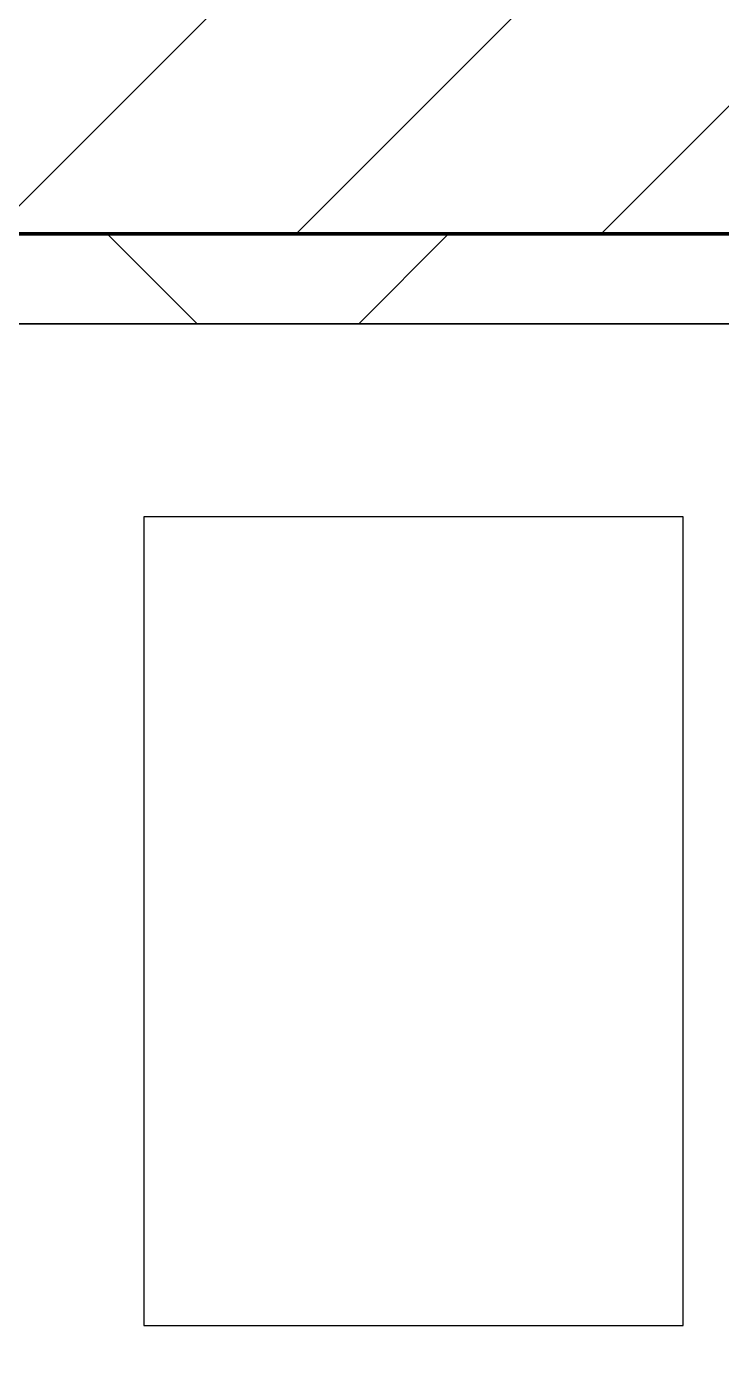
# Model space of a CAD drawing. Header units: millimetres. Extents: x -795739 to -715748, y -34378 to 22353.
# Drawn here: x -780998 to -780611, y 7325 to 8059 of the extents above; entities that cross this region are included whole.
import ezdxf
from ezdxf.xclip import XClip

# ---------------------------------------------------------------- set-up
doc = ezdxf.new("R2010")
doc.units = ezdxf.units.MM
doc.header["$XCLIPFRAME"] = 0
doc.layers.add('000 - WIPEOUT', color=250, linetype='Continuous')
doc.layers.add('A11_ALU.SOLID SHEET', color=2, linetype='Continuous')
for name, color, linetype, lineweight in [('A-GLAZ-CURT', 2, 'Continuous', 9), ('A-WALL', 5, 'Continuous', 35), ('A-WALL-FNSH', 2, 'Continuous', 35), ('A-WALL-PATT', 1, 'Continuous', 9)]:
    doc.layers.add(name, color=color, linetype=linetype, lineweight=lineweight)

# ---------------------------------------------------------------- blocks, each defined once
blk = doc.blocks.new('PPLS-PP19_Custom Tile Pattern - Custom Tile Pattern-V71-4282-01 ENLARGED LOWER PLATFORM LEVEL - REFLECTED CEILING PLAN - SHEET 3')
at = {"layer": 'A-GLAZ-CURT'}
for p, q in [((-300, 0), (300, 0)), ((300, 0), (-300, 0)), ((195.99, 0), (213.31, 0)), ((213.31, 0), (195.99, 0)), ((230.06, 0), (300, 0)), ((-300, -50), (300, -50)), ((300, -50), (-300, -50))]:
    blk.add_line(p, q, dxfattribs=at)
for points, knots in [([(-150.34, 0), (-150.07, 0), (-147.75, 0), (-142.6, 0), (-127.26, 0), (-107.3, 0), (-90.42, 0), (-75.26, 0), (-68.41, 0), (-65.12, 0), (-63.63, 0)], [-4948.728362, -4948.728362, -4948.728362, -4948.728362, -4883.323924, -4440.880425, -4054.690705, -3793.097032, -3402.597032, -3144.956779, -3050.982048, -2969.237017, -2969.237017, -2969.237017, -2969.237017]), ([(-26.75, 0), (-27.82, 0), (-36.18, 0), (-53.55, 0), (-78.2, 0), (-110.94, 0), (-130.52, 0), (-147.74, 0), (-149.07, 0)], [-8718.362214, -8718.362214, -8718.362214, -8718.362214, -8532.293389, -8073.216054, -7508.296369, -7004.680444, -6449.282163, -6277.220794, -6277.220794, -6277.220794, -6277.220794]), ([(-126.5, 0), (-122.44, 0), (-108.71, 0), (-86.68, 0), (-63.44, 0), (-54.4, 0), (-48.53, 0), (-30.79, 0), (-18.03, 0), (8.61, 0), (15.02, 0), (22.17, 0), (25.72, 0), (27.1, 0)], [-5231.017328, -5231.017328, -5231.017328, -5231.017328, -4994.692869, -4542.524482, -4008.285538, -3689.699207, -3546.54457, -3315.260113, -2864.387349, -2439.246196, -2084.094819, -1956.422387, -1877.407499, -1877.407499, -1877.407499, -1877.407499]), ([(-40.95, 0), (-41.34, 0), (-45.18, 0), (-46.13, 0), (-60.59, 0), (-81.23, 0), (-99.51, 0), (-114.02, 0), (-117.28, 0), (-118.78, 0)], [-1701.48319, -1701.48319, -1701.48319, -1701.48319, -1672.078046, -1405.135169, -1060.00838, -740.068933, -229.489605, -116.330425, 0, 0, 0, 0]), ([(-115.82, 0), (-114.96, 0), (-110.41, 0), (-96.78, 0), (-72.73, 0), (-54.44, 0), (-41.72, 0)], [-5724.064692, -5724.064692, -5724.064692, -5724.064692, -5430.283136, -5103.229623, -4799.173296, -4140.812756, -4140.812756, -4140.812756, -4140.812756]), ([(9.32, 0), (9.08, 0), (7.65, 0), (2.57, 0), (-12.23, 0), (-25.64, 0), (-40, 0), (-56.24, 0), (-75.59, 0), (-94, 0), (-112.01, 0), (-114.94, 0), (-115.63, 0)], [-2922.926651, -2922.926651, -2922.926651, -2922.926651, -2882.788014, -2720.818881, -2518.50168, -2125.455881, -1792.521578, -1466.981642, -1208.454564, -789.402658, -501.969187, -243.577221, -243.577221, -243.577221, -243.577221]), ([(-108.62, 0), (-103.25, 0), (-89.71, 0), (-74.02, 0), (-62.74, 0), (-60.36, 0), (-59.97, 0)], [-6619.368909, -6619.368909, -6619.368909, -6619.368909, -6236.997189, -5713.340575, -5140.470607, -5006.787413, -5006.787413, -5006.787413, -5006.787413]), ([(-40.75, 0), (-41.74, 0), (-45.2, 0), (-58.97, 0), (-84.64, 0), (-101.13, 0), (-107.9, 0)], [-3758.618066, -3758.618066, -3758.618066, -3758.618066, -3538.256648, -2842.901703, -2193.204658, -1478.24832, -1478.24832, -1478.24832, -1478.24832]), ([(-107.63, 0), (-105.52, 0), (-97.78, 0), (-85.29, 0), (-71.67, 0), (-65.93, 0), (-65.07, 0)], [-3012.454225, -3012.454225, -3012.454225, -3012.454225, -2902.289527, -2605.247022, -2322.099534, -2241.8264, -2241.8264, -2241.8264, -2241.8264]), ([(-63.96, 0), (-64.13, 0), (-72.5, 0), (-80.63, 0), (-86.16, 0)], [-2171.769325, -2171.769325, -2171.769325, -2171.769325, -2007.031671, -1681.3698, -1681.3698, -1681.3698, -1681.3698]), ([(-41.05, 0), (-42.04, 0), (-47.76, 0), (-56.37, 0), (-71.66, 0), (-77.83, 0), (-82.66, 0), (-83.28, 0), (-83.28, 0)], [-2466.257699, -2466.257699, -2466.257699, -2466.257699, -2413.671296, -2161.752162, -2006.592567, -1646.621388, -1424.436217, -1393.971743, -1393.971743, -1393.971743, -1393.971743]), ([(-83.28, 0), (-83.28, 0), (-82.91, 0), (-76.14, 0), (-62.97, 0), (-50.52, 0), (-42.8, 0), (-40.68, 0)], [-1393.4169, -1393.4169, -1393.4169, -1393.4169, -1353.722004, -1274.333717, -1073.56893, -651.549973, -453.326277, -453.326277, -453.326277, -453.326277]), ([(-66.39, 0), (-66.39, 0), (-63.63, 0), (-56.04, 0), (-45.96, 0), (-41.55, 0)], [-2493.31794, -2493.31794, -2493.31794, -2493.31794, -2315.303971, -1809.437387, -1332.38626, -1332.38626, -1332.38626, -1332.38626]), ([(31.18, 0), (25.97, 0), (11.99, 0), (-16.92, 0), (-47.42, 0), (-65.77, 0), (-66.37, 0), (-66.38, 0)], [-4496.803627, -4496.803627, -4496.803627, -4496.803627, -4222.080604, -3745.412743, -2981.410125, -2542.574734, -2498.224237, -2498.224237, -2498.224237, -2498.224237]), ([(-63.63, 0), (-61.49, 0), (-57.39, 0), (-54.49, 0), (-45.2, 0), (-40.95, 0), (-40.55, 0), (-40.48, 0)], [-2969.237017, -2969.237017, -2969.237017, -2969.237017, -2851.217951, -2734.127174, -2474.780881, -2410.990208, -2364.498154, -2364.498154, -2364.498154, -2364.498154]), ([(-58.83, 0), (-58.37, 0), (-57.29, 0), (-54.23, 0), (-46.33, 0), (-42.62, 0), (-41.76, 0)], [-4859.52896, -4859.52896, -4859.52896, -4859.52896, -4680.891996, -4469.85053, -4321.566175, -4270.495146, -4270.495146, -4270.495146, -4270.495146]), ([(-51.83, 0), (-51.83, 0), (-51.78, 0), (-47.4, 0), (-46.3, 0), (-42.86, 0), (-41.45, 0)], [-632.814994, -632.814994, -632.814994, -632.814994, -627.965721, -508.377888, -260.442412, -128.982176, -128.982176, -128.982176, -128.982176]), ([(-41, 0), (-42.49, 0), (-47.13, 0), (-51.43, 0), (-51.79, 0)], [-902.875233, -902.875233, -902.875233, -902.875233, -819.71621, -644.910881, -644.910881, -644.910881, -644.910881]), ([(-40.74, 0), (-39.61, 0), (-29.26, 0), (-12.78, 0), (4.23, 0), (9.64, 0), (10.14, 0), (10.18, 0)], [-4123.9401, -4123.9401, -4123.9401, -4123.9401, -4065.652676, -3589.737505, -3285.047089, -3066.359526, -3044.715262, -3044.715262, -3044.715262, -3044.715262]), ([(76.63, 0), (74.8, 0), (67.65, 0), (53.52, 0), (37, 0), (24.07, 0), (12.82, 0), (-2.9, 0), (-20.62, 0), (-31.46, 0), (-38.36, 0), (-40.73, 0)], [-3095.572228, -3095.572228, -3095.572228, -3095.572228, -2950.589685, -2634.532728, -2313.748533, -2106.613311, -1925.670641, -1617.263037, -1290.787923, -1039.307308, -907.748784, -907.748784, -907.748784, -907.748784]), ([(-40.7, 0), (-37.62, 0), (-32.37, 0), (-29.82, 0), (-29.19, 0)], [-1301.605613, -1301.605613, -1301.605613, -1301.605613, -963.711516, -666.19313, -666.19313, -666.19313, -666.19313]), ([(-36.62, 0), (-36.62, 0), (-38.67, 0), (-40.11, 0), (-40.49, 0)], [-4069.478503, -4069.478503, -4069.478503, -4069.478503, -3858.647035, -3777.745706, -3777.745706, -3777.745706, -3777.745706]), ([(-40.17, 0), (-39.07, 0), (-37.56, 0), (-36.92, 0), (-36.77, 0)], [-4236.922732, -4236.922732, -4236.922732, -4236.922732, -4161.040818, -4106.245333, -4106.245333, -4106.245333, -4106.245333]), ([(-39.92, 0), (-38.57, 0), (-35.49, 0), (-33.57, 0), (-29.94, 0), (-28.57, 0)], [-428.914382, -428.914382, -428.914382, -428.914382, -296.515819, -83.513472, 0, 0, 0, 0]), ([(-36.33, 0), (-36.43, 0), (-37, 0), (-38.61, 0), (-39.69, 0)], [-1855.773136, -1855.773136, -1855.773136, -1855.773136, -1810.870157, -1732.054927, -1732.054927, -1732.054927, -1732.054927]), ([(-36.78, 0), (-32.43, 0), (-19.22, 0), (8.83, 0), (43.36, 0), (70.92, 0), (82.12, 0), (83.66, 0)], [-6191.144455, -6191.144455, -6191.144455, -6191.144455, -5862.463379, -5340.621928, -4573.028122, -4094.177415, -3869.465285, -3869.465285, -3869.465285, -3869.465285]), ([(-36.29, 0), (-36.29, 0), (-34.66, 0), (-28.88, 0), (-26.95, 0), (-26.54, 0)], [-9150.272121, -9150.272121, -9150.272121, -9150.272121, -9057.163041, -8919.836787, -8834.607043, -8834.607043, -8834.607043, -8834.607043]), ([(30.82, 0), (29.27, 0), (20.14, 0), (3.54, 0), (-16.58, 0), (-34.76, 0), (-36.04, 0)], [-10462.034656, -10462.034656, -10462.034656, -10462.034656, -10363.088938, -9884.23066, -9424.652049, -9182.880979, -9182.880979, -9182.880979, -9182.880979]), ([(-33.34, 0), (-33.34, 0), (-32.93, 0), (-31.16, 0), (-30.52, 0)], [-2415.024266, -2415.024266, -2415.024266, -2415.024266, -2357.633367, -2323.618664, -2323.618664, -2323.618664, -2323.618664]), ([(26.01, 0), (25.86, 0), (18.28, 0), (2.64, 0), (-17.84, 0), (-30.57, 0), (-31.82, 0), (-32, 0)], [-3775.88033, -3775.88033, -3775.88033, -3775.88033, -3766.694881, -3333.063701, -2994.501669, -2698.150104, -2614.070998, -2614.070998, -2614.070998, -2614.070998]), ([(-30.76, 0), (-30.73, 0), (-29.99, 0), (-23.47, 0), (-15.75, 0), (-15.19, 0)], [-54176.191683, -54176.191683, -54176.191683, -54176.191683, -54157.274271, -53749.15266, -53717.791567, -53717.791567, -53717.791567, -53717.791567]), ([(-30.52, 0), (-27.11, 0), (-17.83, 0), (4.88, 0), (18.66, 0), (26.74, 0)], [-2323.618664, -2323.618664, -2323.618664, -2323.618664, -2142.497158, -1716.209403, -1258.626777, -1258.626777, -1258.626777, -1258.626777]), ([(-13, 0), (-14.35, 0), (-17.68, 0), (-25.97, 0), (-29.52, 0), (-30.21, 0)], [-55207.591944, -55207.591944, -55207.591944, -55207.591944, -54789.006179, -54461.685999, -54290.791712, -54290.791712, -54290.791712, -54290.791712]), ([(8.33, 0), (8.19, 0), (7.18, 0), (0.32, 0), (-13.89, 0), (-24.92, 0), (-29.03, 0)], [-3574.286521, -3574.286521, -3574.286521, -3574.286521, -3526.962355, -3285.499107, -2903.012179, -2680.714891, -2680.714891, -2680.714891, -2680.714891]), ([(-28.98, 0), (-28.66, 0), (-27.39, 0), (-24.45, 0), (-22.56, 0)], [-166.548282, -166.548282, -166.548282, -166.548282, -102.06493, 0, 0, 0, 0]), ([(-28.57, 0), (-26.93, 0), (-20.29, 0), (-11.45, 0), (2.08, 0), (13.15, 0), (21.24, 0), (24.62, 0), (24.72, 0), (24.72, 0)], [-5361.429781, -5361.429781, -5361.429781, -5361.429781, -5261.36855, -5050.479954, -4785.90057, -4596.498881, -4445.288762, -4384.376941, -4376.041937, -4376.041937, -4376.041937, -4376.041937]), ([(-22.56, 0), (-20.27, 0), (-17.03, 0), (-11.36, 0), (-7.66, 0), (-6.6, 0), (-6.44, 0)], [-56468.192263, -56468.192263, -56468.192263, -56468.192263, -56344.022017, -56303.229861, -56166.290093, -56124.392176, -56124.392176, -56124.392176, -56124.392176]), ([(-15.19, 0), (-13.07, 0), (7.48, 0), (42.82, 0), (88.72, 0), (120.63, 0), (138.28, 0), (138.53, 0)], [-461.142613, -461.142613, -461.142613, -461.142613, -429.606584, -390.253598, -346.313304, -291.370682, -290.5735, -290.5735, -290.5735, -290.5735]), ([(-6.54, 0), (-6.73, 0), (-7.2, 0), (-7.6, 0), (-7.79, 0)], [-56009.792147, -56009.792147, -56009.792147, -56009.792147, -55949.290093, -55895.192118, -55895.192118, -55895.192118, -55895.192118]), ([(-2.63, 0), (-2.47, 0), (-1.22, 0), (4.92, 0), (15.97, 0), (22.54, 0), (24.49, 0)], [-226.825321, -226.825321, -226.825321, -226.825321, -220.269177, -206.416616, -198.214427, -187.717507, -187.717507, -187.717507, -187.717507]), ([(26.99, 0), (23.84, 0), (10.74, 0), (3.08, 0), (-1.67, 0), (-2.25, 0)], [-297.219386, -297.219386, -297.219386, -297.219386, -285.83788, -246.234814, -234.646884, -234.646884, -234.646884, -234.646884]), ([(24.69, 0), (24.54, 0), (20.99, 0), (15.48, 0), (10.8, 0), (9.63, 0)], [-4368.572414, -4368.572414, -4368.572414, -4368.572414, -4306.476363, -4080.000647, -3772.857994, -3772.857994, -3772.857994, -3772.857994]), ([(18.16, 0), (19.15, 0), (24.25, 0), (25.66, 0), (26.12, 0)], [-5700.113719, -5700.113719, -5700.113719, -5700.113719, -5554.232259, -5302.431367, -5302.431367, -5302.431367, -5302.431367]), ([(26.94, 0), (24.66, 0), (20.4, 0), (18.85, 0), (18.16, 0)], [-6089.998379, -6089.998379, -6089.998379, -6089.998379, -5972.647715, -5832.674503, -5832.674503, -5832.674503, -5832.674503]), ([(94.98, 0), (90.53, 0), (85.41, 0), (74.4, 0), (62.26, 0), (51.85, 0), (43.81, 0), (32.52, 0), (27.95, 0), (27.12, 0)], [-7518.704469, -7518.704469, -7518.704469, -7518.704469, -7135.649961, -6924.452779, -6738.82075, -6548.303034, -6314.283804, -6135.05769, -6093.082053, -6093.082053, -6093.082053, -6093.082053]), ([(95.02, 0), (82.84, 0), (62.69, 0), (39.65, 0), (29.95, 0), (27.13, 0)], [-367.172522, -367.172522, -367.172522, -367.172522, -330.153101, -307.516438, -297.386716, -297.386716, -297.386716, -297.386716]), ([(27.13, 0), (27.92, 0), (30.83, 0), (37.44, 0), (45.92, 0), (57.76, 0), (64.47, 0), (72.74, 0), (75.22, 0), (76.03, 0), (76.21, 0)], [-1251.339935, -1251.339935, -1251.339935, -1251.339935, -1206.526904, -1089.329421, -901.315459, -753.071572, -495.328968, -421.953223, -334.951786, -290.452333, -290.452333, -290.452333, -290.452333]), ([(70.61, 0), (66.16, 0), (55.8, 0), (40.2, 0), (32.2, 0), (27.16, 0)], [-4647.237329, -4647.237329, -4647.237329, -4647.237329, -4326.416877, -4098.545751, -3798.602496, -3798.602496, -3798.602496, -3798.602496]), ([(27.44, 0), (27.9, 0), (29.54, 0), (38.07, 0), (53.39, 0), (71.67, 0), (84.83, 0), (86.01, 0), (92.51, 0), (94.33, 0)], [-5037.309798, -5037.309798, -5037.309798, -5037.309798, -4887.603822, -4705.298446, -4353.683244, -3960.84581, -3759.045785, -3336.541051, -2783.776468, -2783.776468, -2783.776468, -2783.776468]), ([(27.59, 0), (28.45, 0), (32.39, 0), (39.04, 0), (51.19, 0), (58.74, 0), (61.34, 0), (61.45, 0)], [-1868.220474, -1868.220474, -1868.220474, -1868.220474, -1818.904206, -1645.594513, -1443.202566, -1228.752106, -1120.932285, -1120.932285, -1120.932285, -1120.932285]), ([(27.89, 0), (29.09, 0), (33.4, 0), (48.37, 0), (69.27, 0), (85.84, 0), (94.26, 0)], [-147.777612, -147.777612, -147.777612, -147.777612, -135.792042, -118.513713, -97.899267, -71.891811, -71.891811, -71.891811, -71.891811]), ([(53.18, 0), (53.06, 0), (52.22, 0), (44.99, 0), (36.46, 0), (30.82, 0)], [-622.740158, -622.740158, -622.740158, -622.740158, -566.066452, -360.610861, 0, 0, 0, 0]), ([(136.44, 0), (121.66, 0), (86.93, 0), (51.16, 0), (31.18, 0)], [-106.750556, -106.750556, -106.750556, -106.750556, -59.610984, 0, 0, 0, 0]), ([(94.51, 0), (86.3, 0), (73.08, 0), (57.82, 0), (46.51, 0), (41.18, 0), (36.02, 0), (35.54, 0), (35.54, 0)], [-388.397396, -388.397396, -388.397396, -388.397396, -357.622665, -341.267687, -334.000314, -326.15566, -319.318397, -317.489778, -317.489778, -317.489778, -317.489778]), ([(36.29, 0), (37.77, 0), (48.82, 0), (64.79, 0), (95.91, 0), (124.45, 0), (132.42, 0), (134.6, 0)], [-314.598523, -314.598523, -314.598523, -314.598523, -305.899624, -287.17622, -249.500363, -194.761443, -152.241002, -152.241002, -152.241002, -152.241002]), ([(61.47, 0), (61.47, 0), (61.21, 0), (54.61, 0), (53.71, 0), (53.56, 0)], [-1113.311073, -1113.311073, -1113.311073, -1113.311073, -1096.402191, -891.204116, -747.28819, -747.28819, -747.28819, -747.28819]), ([(76.22, 0), (75.58, 0), (73.64, 0), (71.05, 0), (70.61, 0)], [-193.634889, -193.634889, -193.634889, -193.634889, -31.537676, 0, 0, 0, 0]), ([(94.42, 0), (94.46, 0), (94.8, 0), (99.11, 0), (108.97, 0), (120.79, 0), (139.94, 0), (153.87, 0), (162.22, 0), (162.83, 0)], [-2337.956114, -2337.956114, -2337.956114, -2337.956114, -2310.419338, -2233.599744, -2052.234781, -1843.028543, -1530.39897, -1095.004608, -1060.486273, -1060.486273, -1060.486273, -1060.486273]), ([(162.06, 0), (157.16, 0), (143.38, 0), (116.53, 0), (98.43, 0), (95.02, 0)], [-513.85548, -513.85548, -513.85548, -513.85548, -458.593899, -401.860199, -389.038295, -389.038295, -389.038295, -389.038295]), ([(95.03, 0), (97.39, 0), (107.4, 0), (116.36, 0), (128.63, 0), (128.95, 0)], [-71.099157, -71.099157, -71.099157, -71.099157, -63.759246, -39.050993, -35.895543, -35.895543, -35.895543, -35.895543]), ([(103.09, 0), (101.08, 0), (98.53, 0), (95.96, 0), (95.45, 0)], [-375.435014, -375.435014, -375.435014, -375.435014, -369.147452, -367.613451, -367.613451, -367.613451, -367.613451]), ([(114.39, 0), (114.2, 0), (112.08, 0), (105.6, 0), (98.15, 0), (96.03, 0)], [-8148.58938, -8148.58938, -8148.58938, -8148.58938, -8105.191388, -7723.759874, -7548.167004, -7548.167004, -7548.167004, -7548.167004]), ([(129.02, 0), (129.02, 0), (124.41, 0), (122.35, 0), (114.96, 0), (108.04, 0), (103.09, 0)], [-35.386604, -35.386604, -35.386604, -35.386604, -31.430235, -22.807238, -15.488593, 0, 0, 0, 0]), ([(157.9, 0), (156.77, 0), (151.67, 0), (143.29, 0), (134.04, 0), (126.24, 0), (118.6, 0), (114.23, 0), (111.98, 0), (105.66, 0), (105.23, 0), (105.23, 0)], [-10292.955006, -10292.955006, -10292.955006, -10292.955006, -10098.273015, -9847.788484, -9677.714971, -9567.007022, -9453.21225, -9220.200448, -9012.77275, -8966.157302, -8929.495943, -8929.495943, -8929.495943, -8929.495943]), ([(105.26, 0), (105.52, 0), (111.01, 0), (112.65, 0), (113.59, 0)], [-8920.561005, -8920.561005, -8920.561005, -8920.561005, -8814.835624, -8577.462505, -8577.462505, -8577.462505, -8577.462505]), ([(128.58, 0), (128.8, 0), (130.16, 0), (139.26, 0), (152.67, 0), (161.24, 0), (162.19, 0), (162.75, 0)], [-633.326174, -633.326174, -633.326174, -633.326174, -627.736123, -618.981161, -602.094757, -592.980799, -581.414464, -581.414464, -581.414464, -581.414464]), ([(137.1, 0), (136, 0), (133.64, 0), (129.87, 0), (129.11, 0)], [-670.405967, -670.405967, -670.405967, -670.405967, -651.020627, -640.742133, -640.742133, -640.742133, -640.742133]), ([(161.78, 0), (161.4, 0), (160.66, 0), (158.35, 0), (157.85, 0), (157.77, 0)], [-10721.828131, -10721.828131, -10721.828131, -10721.828131, -10666.779182, -10580.760289, -10550.278881, -10550.278881, -10550.278881, -10550.278881]), ([(300, 0), (286.53, 0), (254.22, 0), (207.11, 0), (177.41, 0), (159.34, 0), (158.33, 0), (158.3, 0)], [-285.253232, -285.253232, -285.253232, -285.253232, -244.693688, -187.987675, -143.776725, -129.632772, -123.352749, -123.352749, -123.352749, -123.352749]), ([(159.07, 0), (159.13, 0), (160.07, 0), (161.23, 0), (162.49, 0)], [-115.643202, -115.643202, -115.643202, -115.643202, -114.681583, -100.224108, -100.224108, -100.224108, -100.224108]), ([(193.8, 0), (193.33, 0), (190.11, 0), (183.13, 0), (171, 0), (163.68, 0), (162.68, 0), (162.51, 0)], [-11665.349007, -11665.349007, -11665.349007, -11665.349007, -11565.880756, -11105.624034, -10839.086983, -10768.332124, -10751.016429, -10751.016429, -10751.016429, -10751.016429]), ([(162.87, 0), (163.87, 0), (167.16, 0), (174.15, 0), (185.98, 0), (208.82, 0), (219.42, 0), (230.06, 0)], [-98.787641, -98.787641, -98.787641, -98.787641, -87.660824, -65.295536, -41.623857, -24.459831, 0, 0, 0, 0]), ([(162.89, 0), (172.29, 0), (185.59, 0), (193.62, 0), (194.69, 0), (194.79, 0)], [-1059.292285, -1059.292285, -1059.292285, -1059.292285, -529.74427, -295.064701, -265.121568, -265.121568, -265.121568, -265.121568]), ([(162.9, 0), (165.51, 0), (170.93, 0), (172.61, 0), (172.61, 0)], [-110.270576, -110.270576, -110.270576, -110.270576, -56.742688, -19.085662, -19.085662, -19.085662, -19.085662]), ([(168.37, 0), (167.68, 0), (166.32, 0), (164.68, 0), (163.92, 0)], [-543.375029, -543.375029, -543.375029, -543.375029, -530.793311, -521.235367, -521.235367, -521.235367, -521.235367]), ([(247.1, 0), (246.76, 0), (245.04, 0), (238.34, 0), (226.56, 0), (221.1, 0), (200.27, 0), (182.99, 0), (174.27, 0), (169.67, 0), (168.99, 0)], [-9649.085549, -9649.085549, -9649.085549, -9649.085549, -9581.591397, -9406.094246, -9221.510254, -9016.44624, -8717.832359, -8253.978395, -8152.463617, -8069.855175, -8069.855175, -8069.855175, -8069.855175]), ([(215.22, 0), (214.62, 0), (210.55, 0), (203.98, 0), (187.54, 0), (175.3, 0), (169.49, 0)], [-203.825446, -203.825446, -203.825446, -203.825446, -198.527383, -184.406837, -162.427601, -142.916156, -142.916156, -142.916156, -142.916156]), ([(171.51, 0), (176.48, 0), (193.23, 0), (201.73, 0), (208.81, 0), (213.9, 0), (241.96, 0), (266.73, 0), (281.71, 0), (291.71, 0), (296.52, 0), (297.86, 0), (298.09, 0)], [-7971.819559, -7971.819559, -7971.819559, -7971.819559, -7784.112253, -7606.717214, -7289.299508, -7042.621073, -6582.165592, -6068.460911, -5766.029927, -5566.724884, -5280.360606, -5199.253518, -5199.253518, -5199.253518, -5199.253518]), ([(172.07, 0), (177.66, 0), (187.87, 0), (201.08, 0), (207.47, 0), (213.96, 0), (215.11, 0)], [-255.364076, -255.364076, -255.364076, -255.364076, -237.955587, -223.92608, -215.862851, -208.75215, -208.75215, -208.75215, -208.75215]), ([(300, 0), (288.22, 0), (262, 0), (230.43, 0), (219.94, 0), (219.02, 0)], [-12528.858583, -12528.858583, -12528.858583, -12528.858583, -11905.454923, -11162.864862, -10856.732305, -10856.732305, -10856.732305, -10856.732305]), ([(219.9, 0), (220.86, 0), (227.84, 0), (242.06, 0), (246.54, 0), (246.96, 0)], [-10670.940496, -10670.940496, -10670.940496, -10670.940496, -10511.382485, -9925.173265, -9834.877357, -9834.877357, -9834.877357, -9834.877357]), ([(284.76, 0), (284.76, 0), (285.09, 0), (287.47, 0), (293.59, 0), (297.76, 0), (300, 0)], [-4110.630118, -4110.630118, -4110.630118, -4110.630118, -4053.389046, -3959.664717, -3862.421465, -3746.95702, -3746.95702, -3746.95702, -3746.95702]), ([(297.38, 0), (295.84, 0), (291.62, 0), (285.38, 0), (284.87, 0)], [-4803.172655, -4803.172655, -4803.172655, -4803.172655, -4358.271401, -4143.037883, -4143.037883, -4143.037883, -4143.037883])]:
    blk.add_open_spline(points, degree=3, knots=knots, dxfattribs=at)
for points in [[(-40.8, 0), (-39.58, 0), (-38.22, 0), (-36.78, 0)], [(-29.03, 0), (-32.9, 0), (-36.81, 0), (-40.74, 0)], [(-39.84, 0), (-39.08, 0), (-38.11, 0), (-37.36, 0)], [(24.49, 0), (25.23, 0), (25.72, 0), (26.04, 0)], [(80.35, 0), (79.57, 0), (78.27, 0), (76.63, 0)], [(84.06, 0), (83.48, 0), (82.41, 0), (81.72, 0)], [(168.74, 0), (168.74, 0), (169.81, 0), (171.51, 0)], [(195.11, 0), (194.91, 0), (194.44, 0), (193.8, 0)]]:
    blk.add_open_spline(points, degree=3, dxfattribs=at)
blk = doc.blocks.new('PPLS-PP19_Custom Tile Pattern - Custom Tile Pattern-V72-4282-01 ENLARGED LOWER PLATFORM LEVEL - REFLECTED CEILING PLAN - SHEET 3')
at = {"layer": 'A-GLAZ-CURT'}
for p, q in [((-300, 0), (300, 0)), ((300, 0), (-300, 0)), ((-293.07, 0), (-275.75, 0)), ((-275.75, 0), (-293.07, 0)), ((-300, -50), (300, -50)), ((300, -50), (-300, -50))]:
    blk.add_line(p, q, dxfattribs=at)
at = {"layer": 'A-GLAZ-CURT', "flags": 128}
for points in [[(-300, 0), (-291.56, 0), (-283.3, 0), (-275.2, 0), (-267.26, 0), (-259.45, 0), (-251.77, 0), (-244.2, 0), (-236.74, 0), (-229.36, 0), (-222.06, 0), (-214.83, 0), (-207.71, 0), (-200.76, 0), (-194.02, 0), (-187.54, 0), (-181.38, 0), (-175.58, 0), (-170.25, 0), (-165.64, 0)], [(-165.6, 0), (-169.65, 0), (-174.47, 0), (-179.49, 0), (-184.81, 0), (-190.44, 0), (-196.37, 0), (-202.58, 0), (-209.04, 0), (-215.73, 0), (-222.63, 0), (-229.72, 0), (-236.97, 0), (-244.39, 0), (-251.96, 0), (-259.67, 0), (-267.51, 0), (-275.48, 0), (-283.55, 0), (-291.73, 0), (-300, 0)]]:
    blk.add_lwpolyline(points, dxfattribs=at)
at = {"layer": 'A-GLAZ-CURT'}
for points, knots in [([(-300, 0), (-284.65, 0), (-236.57, 0), (-195.22, 0), (-169.64, 0), (-166.48, 0)], [-5323.127839, -5323.127839, -5323.127839, -5323.127839, -4502.809032, -2700.551212, -2439.766926, -2439.766926, -2439.766926, -2439.766926]), ([(-97.72, 0), (-108.57, 0), (-141.94, 0), (-202.69, 0), (-262.56, 0), (-294.48, 0), (-300, 0)], [-18338.817075, -18338.817075, -18338.817075, -18338.817075, -17136.203329, -15131.813646, -13729.592194, -13439.944408, -13439.944408, -13439.944408, -13439.944408])]:
    blk.add_open_spline(points, degree=3, knots=knots, dxfattribs=at)
blk = doc.blocks.new('*U553')
at = {"layer": 'A-GLAZ-CURT', "rotation": 180}
for name, p in [('PPLS-PP19_Custom Tile Pattern - Custom Tile Pattern-V72-4282-01 ENLARGED LOWER PLATFORM LEVEL - REFLECTED CEILING PLAN - SHEET 3', (-2400, 4315)), ('PPLS-PP19_Custom Tile Pattern - Custom Tile Pattern-V71-4282-01 ENLARGED LOWER PLATFORM LEVEL - REFLECTED CEILING PLAN - SHEET 3', (-1800, 4315))]:
    blk.add_blockref(name, p, dxfattribs=at)
blk = doc.blocks.new('*U942')
at = {"color": 3}
blk.add_wipeout([(-225, 1550), (225, 1550), (225, 1250), (-225, 1250)], dxfattribs=at).dxf.layer = '000 - WIPEOUT'
at = {"layer": 'A11_ALU.SOLID SHEET', "color": 0, "linetype": 'ByBlock'}
blk.add_lwpolyline([(-225, 1250), (225, 1250), (225, 1550), (-225, 1550)], close=True, dxfattribs=at)
blk = doc.blocks.new('*U1025')
blk.add_lwpolyline([(-38349, 4315), (-38349, 2757.5), (-41450, 2757.5), (-41450, 4315), (-49246.8, 4315), (-49246.8, 550), (-30509.06, 550), (-30509.06, 4315), (-38349, 4315)])
at = {"layer": 'A11_ALU.SOLID SHEET', "linetype": 'ByBlock', "rotation": 90}
blk.add_blockref('*U942', (-34700, 3982.5), dxfattribs=at)

msp = doc.modelspace()

# ---------------------------------------------------------------- hatches: boundary and pattern name
at = {"layer": 'A-WALL-PATT', "lineweight": 9}
h = msp.add_hatch(dxfattribs=at)
h.set_pattern_fill('FP_2', color=256, style=0, pattern_type=2)
h.set_pattern_definition([(45, (0, 0), (-84.852814, 84.852814), [])])
h.paths.add_polyline_path([(-767597.37, 7944.02), (-767597.37, 8144.02), (-783082.37, 8144.02), (-783082.37, 7944.02), (-780382.37, 7944.02), (-780382.37, 7994.02), (-779182.37, 7994.02), (-779182.37, 7944.02), (-767847.32, 7944.02)])

# ---------------------------------------------------------------- linework, layer by layer
at = {"layer": 'A-WALL', "color": 7, "lineweight": 70}
for p, q in [((-780382.37, 7944.02), (-783032.37, 7944.02)), ((-783032.37, 7944.02), (-780382.37, 7944.02))]:
    msp.add_line(p, q, dxfattribs=at)

# ---------------------------------------------------------------- block references
ref = msp.add_blockref('*U1025', (-744682.37, 3579.02))
XClip(ref).set_block_clipping_path([(-45801.3280238605, -9620.0077451947), (23704.0078937773, 10334.9999958097)])

# ---------------------------------------------------------------- next in the draw order: hatches: boundary and pattern name
at = {"layer": 'A-WALL-PATT', "lineweight": 9}
h = msp.add_hatch(dxfattribs=at)
h.set_pattern_fill('FP_3', color=256, style=0, pattern_type=2)
h.set_pattern_definition([(45, (0, 0), (-212.13203, 212.13203), []), (135, (0, 0), (-212.13203, -212.13203), [])])
h.paths.add_polyline_path([(-774897.32, 7894.02), (-774897.32, 7944.02), (-779182.37, 7944.02), (-779182.37, 7904.02), (-780238.41, 7904.02), (-780216.03, 7894.02), (-775279.41, 7894.02)])
h.paths.add_polyline_path([(-780357.37, 7894.02), (-780326.34, 7894.02), (-780348.72, 7904.02), (-780382.37, 7904.02), (-780382.37, 7944.02), (-783032.37, 7944.02), (-783032.37, 7894.02), (-780382.37, 7894.02)])

# ---------------------------------------------------------------- next in the draw order: linework, layer by layer
at = {"layer": 'A-WALL-FNSH', "color": 250}
msp.add_line((-780382.37, 7894.02), (-783032.37, 7894.02), dxfattribs=at)

# ---------------------------------------------------------------- next in the draw order: block references
msp.add_blockref('*U553', (-778882.37, 3579.02))

doc.saveas('drawing.dxf')
